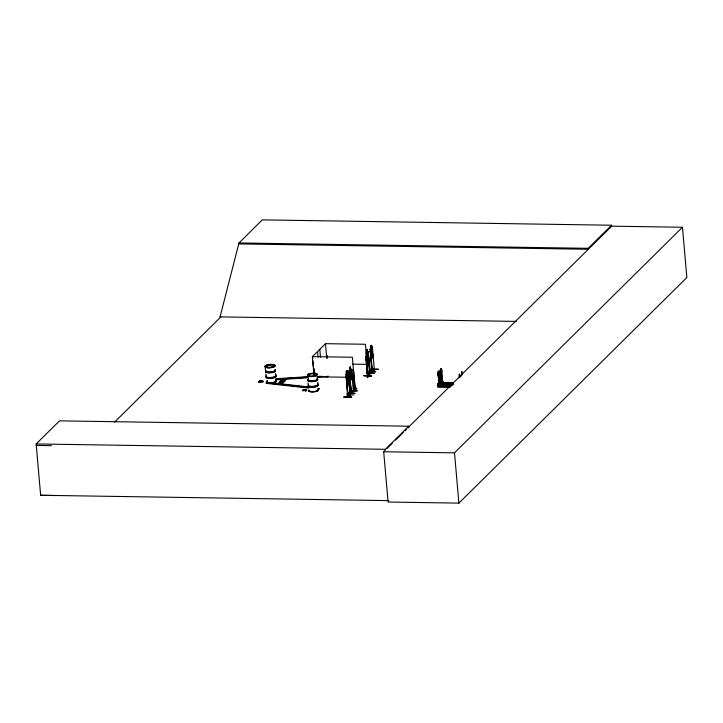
<?xml version="1.0" encoding="UTF-8"?>
<svg xmlns="http://www.w3.org/2000/svg" width="723" height="723" viewBox="0 0 723 723"><rect width="100%" height="100%" fill="white"/><g stroke="black" fill="none" stroke-linecap="round" stroke-linejoin="round"><path stroke-width="1.08" d="M351.938 378.68L350.049 380.596L351.965 378.744L351.333 369.399L353.43 391.197M348.784 382.639L346.832 384.491L348.784 382.639L348.82 379.937M351.893 378.156L350.013 380.596L351.893 378.156L349.525 370.212L349.101 371.767L350.989 393.357M372.951 354.505C373.511 366.516 371.468 338.834 372.345 347.926M438.5 383.895C437.614 383.678 439.087 384.076 439.078 383.57M440.813 381.437L441.138 382.774M438.156 383.94L438.5 383.19L438.337 385.757L438.346 383.588M438.219 383.561L438.472 383.949M440.542 381.789L440.641 381.373M441.482 381.328L441.717 381.509M319.159 388.54L319.186 388.82M347.293 392.923L354.857 393.429L347.203 393.402M354.821 393.384L347.293 393.312M364.021 375.508L371.595 375.978L363.94 375.996L364.031 375.463L371.568 375.888M351.622 397.334L343.985 397.289L344.076 396.8L351.622 397.334L343.976 397.343L351.595 397.289M351.568 396.972L344.067 396.855M368.197 371.423C367.42 372.896 374.46 370.266 375.716 371.486L375.626 372.038L368.224 371.703M366.706 361.482L367.221 351.848L367.844 351.315L369.778 373.773L368.296 353.439L370.339 373.556M439.177 383.913L439.204 383.597M440.298 381.491L440.795 381.59M441.012 383.1L440.813 380.904L440.397 381.753M349.272 370.61L350.013 380.596M450.592 386.986L437.704 386.823L437.749 385.034L439.819 385.061L439.837 386.462L441.012 385.26L440.903 383.949L440.903 385.088L439.909 386.109L437.84 386.082L437.749 385.034M437.731 386.814L449.769 386.715M346.055 374.505L347.736 397.279L350.167 394.875M370.203 349.146L371.83 371.83L372.444 371.613L370.619 351.495L370.14 351.712L370.619 351.495M461.5 372.065L462.078 371.993M516.339 321.401L220.063 316.891L238.979 242.964L262.313 219.873L611.559 225.233L611.64 226.172L408.034 427.664L408.856 427.673L408.721 426.209L59.485 420.858L36.15 443.949L40.642 495.273L55.798 495.535M350.321 366.941L349.589 367.673L349.408 371.369L351.27 393.375L349.444 373.023L351.197 393.14M347.284 373.204L347.067 370.727L346.272 371.514L346.19 375.264L347.167 381.473L347.908 380.732L348.134 378.364L347.266 373.312M366.136 353.918L366.507 352.643M370.655 348.613L371.306 356.041L372.047 355.3L372.273 352.932L371.197 345.296L371.477 347.88M326.886 376.837L326.561 377.216L328.125 376.059M351.486 393.149L351.035 392.426M353.285 391.007L353.276 390.239M368.179 375.138L367.899 374.93M366.651 363.606L367.609 375.843M369.778 373.032L370.312 372.797L370.375 373.574L368.224 375.662M347.7 396.52L348.224 396.493M347.646 396.493L348.251 396.303M349.796 394.397L350.357 394.18M348.305 397.026L346.227 376.927L347.998 397.279L350.429 394.875M371.875 371.848L372.083 370.845M374.36 368.929L374.595 369.498L372.155 371.83L373.99 369.182M440.388 381.301L440.813 380.904M459.394 374.017L459.43 376.837A1.762 0.542 -89.3 0 0 459.295 377.641M437.786 386.57L449.579 386.57M441.12 381.319L441.256 382.946M451.197 385.657L449.444 385.775L450.727 385.91M350.474 394.903L348.387 374.785L350.284 395.092M265.847 366.344L266.471 365.865M267.103 366.362L265.919 366.389L266.832 366.001M266.2 366.2L267.121 366.118M266.814 366.353L267.293 366.109L266.868 365.829M273.909 366.236L274.36 366.389L273.863 366.48M274.342 366.19L273.737 366.082L274.216 366.055M308.161 375.138L308.567 374.722L308.658 375.228M308.757 374.966C309.128 375.228 308.649 374.939 308.378 374.785M309.525 375.083L308.92 374.686M316.177 375.318L316.412 374.876M316.294 375.237L316.014 374.866M461.771 371.631L461.744 374.55A1.762 0.542 -89.3 0 0 461.59 375.815M438.5 383.19L438.039 383.777M451.92 384.428L440.081 384.148L440.063 382.747L443.217 382.801L443.208 381.663L443.326 382.973L442.151 384.175L442.133 382.774L442.223 383.814L440.153 383.796L440.063 382.747M438.698 385.395L438.156 385.757L437.966 383.561M439.232 385.612L440.162 384.817L439.485 374.957A2.639 0.813 -89.3 0 0 439.168 371.405A2.639 0.813 -89.3 0 0 438.066 372.535A2.639 0.813 -89.3 0 0 438.373 376.087L439.385 385.621L438.219 376.087A2.639 0.813 -89.3 0 1 437.903 372.535A2.639 0.813 -89.3 0 1 439.015 371.396A2.639 0.813 -89.3 0 1 439.322 374.957L440.009 384.817M439.385 385.621L440.162 384.817M442.223 383.814L443.217 382.801M451.947 385.124L449.878 385.097C445.883 387.248 453.981 384.482 449.525 385.684L439.774 385.639M326.525 355.87L326.986 358.048M314.08 368.866C312.697 368.079 315.617 372.553 314.55 374.252M327.121 355.96L327.392 358.03M349.507 367.673L350.339 366.832L350.538 369.417M349.679 367.953L350.14 367.483L349.742 368.784M366.227 355.788L366.715 361.383M368.558 353.439L368.079 353.655M349.444 373.023L349.706 373.032M365.793 356.556L366.561 356.484L365.793 356.556L367.727 376.575M351.821 370.89L351.342 371.107M373.981 373.448L366.588 373.321M347.329 393.33L354.857 393.429M349.715 390.926L357.37 390.89L349.697 390.528M355.074 389.679L354.433 389.661C354.523 387.591 354.026 390.501 355.192 389.67L352.363 357.252L312.336 356.638L313.899 374.514M312.707 358.735L312.517 356.493L325.467 343.678L365.486 344.265L368.134 376.701L367.989 375.147L369.769 373.267M354.306 389.137L355.201 388.838L354.297 388.938M370.031 373.267L367.962 375.165M351.161 392.652L353.032 390.718M368.585 375.038L370.022 373.556M353.294 390.718L351.251 392.598M354.351 389.661L352.752 369.462L353.43 369.471L355.264 389.57M350.935 393.33L353.321 390.998M351.251 393.357L353.637 391.035L353.538 390.248M367.167 377.84L369.589 375.327M356.466 388.323L353.999 390.411L356.43 388.016L356.837 388.432L354.415 390.781M374.089 373.402L366.453 373.475M114.505 422.178L220.913 316.873L220.09 316.864M259.693 380.858L263.434 381.59L258.825 382.169L260.687 380.985L259.693 380.858L262.801 381.681L260.732 381.852L260.687 380.985M258.825 382.169L261.093 381.039L262.765 381.265M259.729 381.274L259.864 380.687M260.732 381.852L261.093 381.039M258.789 381.753L263.398 381.175M278.653 382.838L282.81 382.72M280.786 382.783L279.485 382.024L283.624 381.916L283.461 382.521L281.599 382.801M280.235 381.283L284.383 381.157M282.368 381.22L281.057 380.461L285.196 380.352L285.043 380.967L283.172 381.247M279.521 382.44L279.665 381.843M281.093 380.885L281.247 380.28M281.563 382.386L283.624 381.916M283.136 380.822L285.196 380.352M278.689 383.262L282.847 383.136M280.271 381.699L284.419 381.572M305.278 390.528L306.724 389.932L304.22 389.589L302.413 390.33L305.874 389.824L306.181 390.158L305.278 390.528L305.937 390.971L306.769 390.348L304.256 390.013L302.449 390.745L306.272 390.42L305.314 390.953M367.284 351.956L367.004 349.372L366.245 350.221L366.543 352.697M370.736 348.622L370.402 346.082L371.279 345.296M371.261 345.404L370.402 346.082M347.148 370.727L346.299 371.577L346.597 374.053L346.073 374.577L347.908 372.67L350.104 394.903M346.471 371.857L346.95 371.378L346.543 372.679M366.01 353.222L367.844 351.315M370.122 349.146L372.038 347.239M347.899 372.761L347.347 373.312L347.067 370.727M374.387 369.661L372.372 347.871M372.779 349.363L372.3 349.571M348.161 375.002L348.64 374.794M366.751 363.136L368.703 361.22C368.378 353.773 369.851 363.452 366.859 363.136M370.98 358.96L372.815 357.144M372.896 357.144L370.971 359.06L370.104 349.073M370.682 369.39L378.165 369.101M346.543 394.821L354.053 394.93M374.252 369.191L371.839 371.089M372.77 370.953L374.279 369.471L374.216 368.73M347.998 396.52C352.996 392.562 347.185 395.653 348.088 397.234M238.979 242.964L588.224 248.323L611.559 225.233M408.721 426.209L385.395 449.299L36.15 443.949M611.64 226.172L682.449 227.257L686.85 277.542L458.897 503.127L388.088 502.033L383.687 451.758L385.26 450.203M386.832 448.649L392.327 443.208M395.463 440.099L403.317 432.327M404.889 430.772L406.462 429.218M383.687 451.758L454.496 452.842L682.449 227.257M315.996 375.083L316.249 374.83M315.96 375.138L316.267 375.029M372.191 371.821L370.357 351.495M350.248 395.092L348.423 375.011M347.917 397.063L348.197 396.312M308.604 388.061L266.29 383.371L266.236 382.747L267.067 382.295L309.39 386.986M266.29 383.371L267.067 382.295M452.02 383.073L453.493 383.154L442.313 382.955M453.231 383.57L451.758 383.488L453.041 383.624M308.161 375.002L308.305 374.857M308.992 374.93L309.498 374.948L308.287 374.948M316.087 375.047L316.249 375.174M368.251 375.942L366.913 363.615M370.104 373.764L368.179 351.947M367.989 375.906L368.341 376.575M309.146 375.246L308.097 375.092M285.233 380.768L282.82 380.714M279.702 382.259L283.66 382.331M266.462 365.847L267.338 366.127M266.751 366.444L266.181 366.462M308.64 374.866L309.363 374.876M275.96 378.744L308.179 376.656M275.879 379.204L308.106 377.108M316.99 376.538L320.325 376.322M276.014 379.376L280.461 379.087M284.898 378.798L291.568 378.364M296.014 378.075L302.684 377.641M318.237 376.638L322.684 376.349M275.933 379.828L308.161 377.74M317.045 377.162L328.161 376.439M266.552 366.127L266.046 366.064M462.395 374.171A1.762 0.542 -89.3 0 0 462.268 374.008L462.006 372.2L462.16 374.008A1.762 0.542 -89.3 0 1 462.295 374.171M441.636 372.67L442.612 382.539L441.636 372.67A2.639 0.813 -89.3 0 0 441.328 369.11A2.639 0.813 -89.3 0 0 440.217 370.248A2.639 0.813 -89.3 0 0 440.533 373.8L441.536 383.326M440.533 373.8L441.699 383.326M461.744 374.55L461.636 374.541A1.762 0.542 -89.3 0 0 461.482 375.815M459.168 375.02L459.331 376.837A1.762 0.542 -89.3 0 0 459.186 377.641M460.199 376.719A1.762 0.542 -89.3 0 0 459.955 376.303L459.846 376.294A1.762 0.542 -89.3 0 1 460.18 377.072M441.048 381.726L443.208 381.663M439.964 382.838L442.042 382.865M442.313 383.118L452.002 383.208M442.087 383.19L452.092 383.28M442.087 383.353L451.938 383.452M442.015 383.579L451.712 383.687M442.458 383.94L453.194 384.067M440.081 384.148L453.312 384.274M440.171 384.401L452.011 384.491M441.093 384.546L451.857 384.663M437.659 385.124L440.903 385.088M440 385.242L451.965 385.386M439.774 385.476L451.929 385.594M439.891 385.684L443.109 385.721M439.701 385.865L449.399 385.974M439.078 386.218L450.881 386.353M439.078 386.371L449.833 386.48M326.444 355.951L327.203 355.879M350.339 366.832L351.324 374.46L351.107 376.837L350.375 377.578L349.815 375.987M349.471 367.618L349.724 370.149M349.064 371.758L349.146 370.61L351.007 368.766L351.387 369.462M366.434 373.077L373.954 373.176M366.471 373.384L374.098 373.402M351.993 376.032L351.965 378.744M368.314 376.593L367.555 376.665L365.883 356.475M349.652 378.4L350.049 380.596L349.589 378.364M317.397 388.884L319.214 388.902M239.06 243.913L588.305 249.263L588.224 248.323M352.797 364.148L367.248 364.374M370.7 369.299L378.319 369.372M347.908 372.67L348.215 373.357M317.424 376.8L346.344 377.243M351.902 377.325L354.125 377.361M346.425 382.304L346.913 384.491M40.642 495.273L388.757 500.614M36.277 445.413L51.432 445.675M266.236 382.747L308.549 387.429M271.577 383.416L274.921 383.786M278.256 384.157L281.599 384.528M284.943 384.898L288.278 385.269M290.51 385.513L294.966 386.01M297.189 386.254L301.645 386.751M303.877 386.995L307.212 387.365M261.13 381.464L262.801 381.681M259.9 381.102L263.434 381.59M281.057 380.461L282.332 380.804M279.485 382.024L280.75 382.359M449.453 385.63L449.878 385.097M367.745 351.315L368.152 352.002M459.665 374.279L459.955 376.303M454.496 452.842L458.897 503.127M440.632 380.904L440.822 383.1M438.319 383.19L438.518 385.386M367.004 349.372L368.079 357.008L367.853 359.385L367.112 360.117L366.218 354.839M366.163 358.021L366.453 361.373M325.458 343.651L326.724 358.048M319.801 349.29L320.479 357.108M317.569 351.495L318.057 357.081M317.867 382.232L318.066 384.537M313.999 368.947L314.469 374.333M313.89 369.58L314.171 372.806M312.905 360.967L313.393 366.552M313.674 369.796L314.08 374.369M308.052 382.865L308.242 385.178A4.925 1.437 -5 0 0 313.547 386.272A4.925 1.437 -5 0 0 317.957 384.175M275.671 373.393L275.861 375.698M265.16 366.335L265.567 370.791M265.847 374.026L266.037 376.34M275.788 380.28A4.925 1.437 -5 0 1 271.161 382.747A4.925 1.437 -5 0 1 267.293 380.831M275.273 369.787A4.925 1.437 -5 0 1 270.221 371.938A4.925 1.437 -5 0 1 265.793 370.402M275.427 375.318A5.007 1.464 -5 0 1 271.378 377.777A5.007 1.464 -5 0 1 266.236 376.267M274.921 370.393A4.925 1.437 -5 0 1 270.944 372.806A4.925 1.437 -5 0 1 265.874 371.333M275.327 375.011A4.925 1.437 -5 0 1 271.342 377.433A4.925 1.437 -5 0 1 266.281 375.951M275.843 376.267A4.925 1.437 -5 0 1 270.782 378.418A4.925 1.437 -5 0 1 266.362 376.882M275.888 375.933A5.007 1.464 -5 0 1 270.754 378.111A5.007 1.464 -5 0 1 266.263 376.556M275.834 380.587A4.944 1.446 -5 0 1 271.188 383.073M268.766 383.027A4.944 1.446 -5 0 1 267.302 381.138M274.966 370.059A5.007 1.464 -5 0 1 270.917 372.508A5.007 1.464 -5 0 1 265.775 371.007M274.939 369.769A5.007 1.464 -5 0 1 270.89 372.228A5.007 1.464 -5 0 1 265.748 370.718M275.815 380.406A4.944 1.446 -5 0 1 271.17 382.883M268.748 382.847A4.944 1.446 -5 0 1 267.293 380.958M317.054 378.301A4.934 1.446 -5 0 1 312.417 380.777A4.934 1.446 -5 0 1 308.54 378.852M317.632 384.157A5.007 1.464 -5 0 1 313.583 386.615A5.007 1.464 -5 0 1 308.441 385.106M317.126 379.232A4.925 1.437 -5 0 1 312.499 381.699A4.925 1.437 -5 0 1 308.631 379.783M317.171 378.888A5.007 1.464 -5 0 1 312.472 381.401A5.007 1.464 -5 0 1 308.54 379.448M317.144 378.608A5.007 1.464 -5 0 1 312.444 381.12A5.007 1.464 -5 0 1 308.513 379.168M317.623 384.781A4.934 1.446 -5 0 1 313.628 387.203A4.934 1.446 -5 0 1 308.558 385.711M318.5 389.805A4.907 1.437 -5 0 1 312.734 391.604A4.907 1.437 -5 0 1 308.965 390.049M317.975 389.119A4.907 1.437 -5 0 1 318.4 389.435M317.659 384.437A5.007 1.464 -5 0 1 313.61 386.895A5.007 1.464 -5 0 1 308.468 385.395M318.463 389.76A4.934 1.446 -5 0 1 313.393 391.911A4.934 1.446 -5 0 1 308.965 390.375M318.454 389.552A4.944 1.446 -5 0 1 313.375 391.712A4.944 1.446 -5 0 1 308.938 390.167M440.687 373.8A2.639 0.813 -89.3 0 1 440.37 370.248A2.639 0.813 -89.3 0 1 441.482 369.119A2.639 0.813 -89.3 0 1 441.789 372.67M452.182 382.81L451.035 384.274L452.182 382.81M350.528 370.239L349.769 370.98L350.203 375.589L350.926 374.857L350.528 370.239M366.886 350.031L366.48 351.324L366.886 350.031M371.08 345.946L370.673 347.248L371.08 345.946M367.275 352.788L366.534 353.52L366.932 358.138L367.682 357.406L367.275 352.788M371.468 348.703L370.727 349.444L371.125 354.062L371.875 353.321L371.468 348.703M347.338 374.134L346.588 374.876L346.995 379.494L347.736 378.753L347.338 374.134M267.383 367.266A4.944 1.446 -5 0 0 274.984 365.513A4.944 1.446 -5 0 0 267.817 364.717A4.944 1.446 -5 0 0 267.383 367.266M267.438 367.718A4.925 1.437 -5 0 0 275.011 365.974A4.916 1.437 -5 0 0 267.871 365.178A4.925 1.437 -5 0 0 267.438 367.718A4.916 1.437 -5 0 0 274.993 365.965A4.925 1.437 -5 0 0 267.871 365.178A4.916 1.437 -5 0 0 267.438 367.709M267.402 367.447A4.944 1.446 -5 0 0 275.002 365.693A4.944 1.446 -5 0 0 267.835 364.898A4.944 1.446 -5 0 0 267.402 367.447M309.589 376.105A4.934 1.446 -5 0 0 317.18 374.36A4.934 1.446 -5 0 0 310.031 373.565A4.934 1.446 -5 0 0 309.589 376.105M309.652 376.547A4.907 1.437 -5 0 0 317.189 374.812A4.907 1.437 -5 0 0 310.086 374.026A4.907 1.437 -5 0 0 309.652 376.547M309.607 376.285A4.944 1.446 -5 0 0 317.207 374.532A4.944 1.446 -5 0 0 310.04 373.737A4.944 1.446 -5 0 0 309.607 376.285"/></g></svg>
